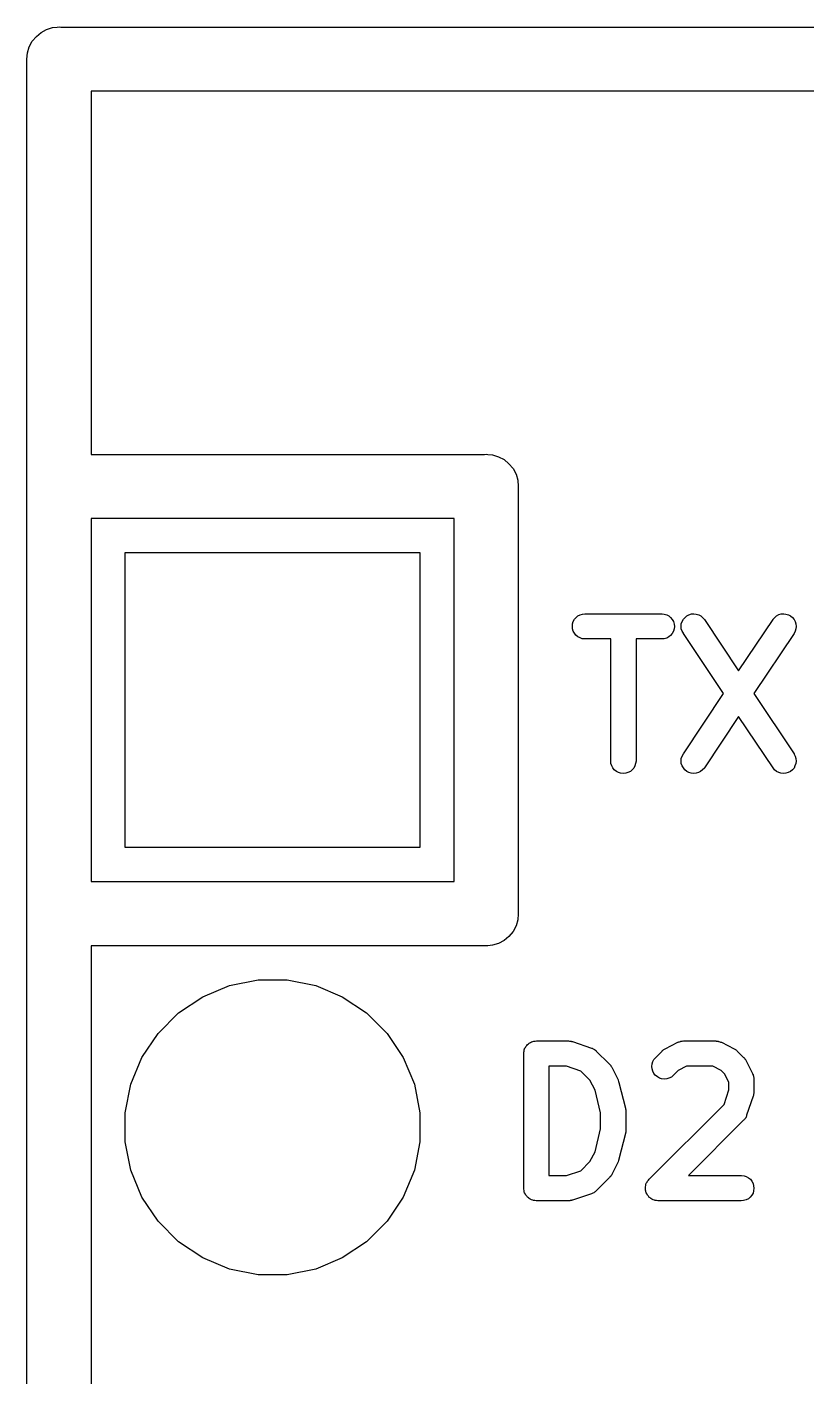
# Model space of a CAD drawing. Extents: x -21.94 to -21.22, y -3.46 to -2.15.
# Drawn here: x -21.9385 to -21.7561, y -2.4654 to -2.1495 of the extents above; entities that cross this region are included whole.
import ezdxf

# ---------------------------------------------------------------- set-up
doc = ezdxf.new("R2010")
doc.units = 0
doc.header["$MEASUREMENT"] = 0
doc.layers.add('BLACK', color=7, linetype='CONTINUOUS')

msp = doc.modelspace()

# ---------------------------------------------------------------- linework, layer by layer
at = {"layer": 'BLACK', "linetype": 'CONTINUOUS'}
for p, q in [((-21.9373, -2.15281), (-21.9363, -2.15167)), ((-21.9363, -2.15167), (-21.9352, -2.15073)), ((-21.9352, -2.15073), (-21.9339, -2.15004)), ((-21.9339, -2.15004), (-21.9325, -2.14961)), ((-21.9325, -2.14961), (-21.9314, -2.1495)), ((-21.9314, -2.1495), (-21.931, -2.14946)), ((-21.931, -2.14946), (-21.9306, -2.1495)), ((-21.9306, -2.1495), (-21.2314, -2.1495)), ((-21.9384, -2.15553), (-21.938, -2.15412)), ((-21.938, -2.15412), (-21.9373, -2.15281)), ((-21.9385, -2.157), (-21.9384, -2.15553)), ((-21.9385, -2.15737), (-21.9385, -2.157)), ((-21.9385, -2.25663), (-21.9385, -2.15737)), ((-21.9235, -2.1645), (-21.9235, -2.2495)), ((-21.2385, -2.1645), (-21.9235, -2.1645)), ((-21.9235, -2.2495), (-21.8314, -2.2495)), ((-21.8314, -2.2495), (-21.831, -2.24946)), ((-21.831, -2.24946), (-21.8306, -2.2495)), ((-21.8306, -2.2495), (-21.8295, -2.24961)), ((-21.8295, -2.24961), (-21.8281, -2.25004)), ((-21.8281, -2.25004), (-21.8268, -2.25073)), ((-21.8268, -2.25073), (-21.8257, -2.25167)), ((-21.8257, -2.25167), (-21.8247, -2.25281)), ((-21.8247, -2.25281), (-21.824, -2.25412)), ((-21.824, -2.25412), (-21.8236, -2.25553)), ((-21.8236, -2.25553), (-21.8235, -2.257)), ((-21.9385, -2.257), (-21.9385, -2.25663)), ((-21.9385, -2.25737), (-21.9385, -2.257)), ((-21.9385, -2.35663), (-21.9385, -2.25737)), ((-21.8235, -2.257), (-21.8235, -2.25737)), ((-21.8235, -2.25737), (-21.8235, -2.35663)), ((-21.9235, -2.2645), (-21.9235, -2.3495)), ((-21.8385, -2.2645), (-21.9235, -2.2645)), ((-21.8385, -2.3495), (-21.8385, -2.2645)), ((-21.9155, -2.3415), (-21.9155, -2.2725)), ((-21.9155, -2.2725), (-21.8465, -2.2725)), ((-21.8465, -2.2725), (-21.8465, -2.3415)), ((-21.8103, -2.2881), (-21.8099, -2.28766)), ((-21.8099, -2.28766), (-21.8095, -2.28729)), ((-21.8095, -2.28729), (-21.809, -2.28702)), ((-21.809, -2.28702), (-21.8084, -2.28686)), ((-21.8084, -2.28686), (-21.8079, -2.2868)), ((-21.8079, -2.2868), (-21.7899, -2.2868)), ((-21.7899, -2.2868), (-21.7898, -2.2868)), ((-21.7898, -2.2868), (-21.7893, -2.28686)), ((-21.7893, -2.28686), (-21.7887, -2.28704)), ((-21.7887, -2.28704), (-21.7882, -2.28732)), ((-21.7882, -2.28732), (-21.7878, -2.28769)), ((-21.7878, -2.28769), (-21.7874, -2.28814)), ((-21.7848, -2.28809), (-21.7844, -2.28765)), ((-21.7844, -2.28765), (-21.784, -2.28728)), ((-21.784, -2.28728), (-21.7835, -2.28702)), ((-21.7835, -2.28702), (-21.7829, -2.28685)), ((-21.7829, -2.28685), (-21.7824, -2.2868)), ((-21.7824, -2.2868), (-21.7818, -2.28686)), ((-21.7818, -2.28686), (-21.7812, -2.28703)), ((-21.7812, -2.28703), (-21.7807, -2.2873)), ((-21.7807, -2.2873), (-21.7803, -2.28767)), ((-21.7803, -2.28767), (-21.7799, -2.28811)), ((-21.7638, -2.28808), (-21.7634, -2.28764)), ((-21.7634, -2.28764), (-21.763, -2.28728)), ((-21.763, -2.28728), (-21.7625, -2.28701)), ((-21.7625, -2.28701), (-21.7619, -2.28685)), ((-21.7619, -2.28685), (-21.7613, -2.2868)), ((-21.7613, -2.2868), (-21.7608, -2.28686)), ((-21.7608, -2.28686), (-21.7602, -2.28703)), ((-21.7602, -2.28703), (-21.7597, -2.28731)), ((-21.7597, -2.28731), (-21.7593, -2.28767)), ((-21.7593, -2.28767), (-21.7589, -2.28812)), ((-21.8108, -2.28916), (-21.8106, -2.28861)), ((-21.8108, -2.28973), (-21.8108, -2.28916)), ((-21.8108, -2.29031), (-21.8108, -2.28973)), ((-21.8106, -2.29086), (-21.8108, -2.29031)), ((-21.8106, -2.28861), (-21.8103, -2.2881)), ((-21.8103, -2.29137), (-21.8106, -2.29086)), ((-21.7874, -2.28814), (-21.7871, -2.28865)), ((-21.7871, -2.2909), (-21.7874, -2.2914)), ((-21.7871, -2.28865), (-21.787, -2.2892)), ((-21.787, -2.29035), (-21.7871, -2.2909)), ((-21.787, -2.2892), (-21.7869, -2.28977)), ((-21.7869, -2.28977), (-21.787, -2.29035)), ((-21.7853, -2.28914), (-21.7851, -2.28859)), ((-21.7853, -2.28972), (-21.7853, -2.28914)), ((-21.7853, -2.29029), (-21.7853, -2.28972)), ((-21.7851, -2.29084), (-21.7853, -2.29029)), ((-21.7851, -2.28859), (-21.7848, -2.28809)), ((-21.7848, -2.29136), (-21.7851, -2.29084)), ((-21.7799, -2.28811), (-21.7719, -2.30018)), ((-21.7719, -2.30018), (-21.7638, -2.28811)), ((-21.7638, -2.28811), (-21.7638, -2.28808)), ((-21.7589, -2.28812), (-21.7586, -2.28863)), ((-21.7586, -2.29088), (-21.7589, -2.29139)), ((-21.7586, -2.28863), (-21.7585, -2.28918)), ((-21.7585, -2.29033), (-21.7586, -2.29088)), ((-21.7585, -2.28918), (-21.7584, -2.28976)), ((-21.7584, -2.28976), (-21.7585, -2.29033)), ((-21.81, -2.29182), (-21.8103, -2.29137)), ((-21.8095, -2.29219), (-21.81, -2.29182)), ((-21.809, -2.29247), (-21.8095, -2.29219)), ((-21.8085, -2.29264), (-21.809, -2.29247)), ((-21.8079, -2.2927), (-21.8085, -2.29264)), ((-21.8018, -2.2927), (-21.8079, -2.2927)), ((-21.8079, -2.2927), (-21.8079, -2.2927)), ((-21.8018, -2.32125), (-21.8018, -2.2927)), ((-21.7899, -2.2927), (-21.7959, -2.2927)), ((-21.7959, -2.2927), (-21.7959, -2.32125)), ((-21.7893, -2.29265), (-21.7899, -2.2927)), ((-21.7887, -2.29248), (-21.7893, -2.29265)), ((-21.7882, -2.29221), (-21.7887, -2.29248)), ((-21.7878, -2.29185), (-21.7882, -2.29221)), ((-21.7874, -2.2914), (-21.7878, -2.29185)), ((-21.7848, -2.29139), (-21.7848, -2.29136)), ((-21.7754, -2.3055), (-21.7848, -2.29139)), ((-21.7589, -2.29139), (-21.7683, -2.3055)), ((-21.7848, -2.31961), (-21.7754, -2.3055)), ((-21.7683, -2.3055), (-21.7589, -2.31961)), ((-21.7719, -2.31082), (-21.7799, -2.32289)), ((-21.7638, -2.32289), (-21.7719, -2.31082)), ((-21.8018, -2.32182), (-21.8018, -2.32125)), ((-21.8016, -2.32237), (-21.8018, -2.32182)), ((-21.8013, -2.32288), (-21.8016, -2.32237)), ((-21.7962, -2.32241), (-21.7964, -2.32292)), ((-21.796, -2.32186), (-21.7962, -2.32241)), ((-21.7959, -2.32129), (-21.796, -2.32186)), ((-21.7959, -2.32125), (-21.7959, -2.32129)), ((-21.7853, -2.32067), (-21.7851, -2.32012)), ((-21.7853, -2.32124), (-21.7853, -2.32067)), ((-21.7853, -2.32182), (-21.7853, -2.32124)), ((-21.7851, -2.32237), (-21.7853, -2.32182)), ((-21.7851, -2.32012), (-21.7848, -2.31961)), ((-21.7848, -2.32288), (-21.7851, -2.32237)), ((-21.7589, -2.31961), (-21.7589, -2.31964)), ((-21.7589, -2.31964), (-21.7586, -2.32016)), ((-21.7587, -2.32241), (-21.7589, -2.32291)), ((-21.7585, -2.32186), (-21.7587, -2.32241)), ((-21.7586, -2.32016), (-21.7585, -2.32071)), ((-21.7585, -2.32071), (-21.7584, -2.32128)), ((-21.7584, -2.32128), (-21.7585, -2.32186)), ((-21.801, -2.32333), (-21.8013, -2.32288)), ((-21.8005, -2.3237), (-21.801, -2.32333)), ((-21.8, -2.32397), (-21.8005, -2.3237)), ((-21.7995, -2.32414), (-21.8, -2.32397)), ((-21.7989, -2.3242), (-21.7995, -2.32414)), ((-21.7983, -2.32415), (-21.7989, -2.3242)), ((-21.7978, -2.32399), (-21.7983, -2.32415)), ((-21.7972, -2.32372), (-21.7978, -2.32399)), ((-21.7968, -2.32336), (-21.7972, -2.32372)), ((-21.7964, -2.32292), (-21.7968, -2.32336)), ((-21.7845, -2.32333), (-21.7848, -2.32288)), ((-21.784, -2.32369), (-21.7845, -2.32333)), ((-21.7835, -2.32397), (-21.784, -2.32369)), ((-21.783, -2.32414), (-21.7835, -2.32397)), ((-21.7824, -2.3242), (-21.783, -2.32414)), ((-21.7818, -2.32415), (-21.7824, -2.3242)), ((-21.7813, -2.32399), (-21.7818, -2.32415)), ((-21.7808, -2.32372), (-21.7813, -2.32399)), ((-21.7803, -2.32336), (-21.7808, -2.32372)), ((-21.7799, -2.32292), (-21.7803, -2.32336)), ((-21.7799, -2.32289), (-21.7799, -2.32292)), ((-21.7635, -2.32333), (-21.7638, -2.32289)), ((-21.763, -2.3237), (-21.7635, -2.32333)), ((-21.7625, -2.32397), (-21.763, -2.3237)), ((-21.762, -2.32414), (-21.7625, -2.32397)), ((-21.7614, -2.3242), (-21.762, -2.32414)), ((-21.7608, -2.32415), (-21.7614, -2.3242)), ((-21.7603, -2.32398), (-21.7608, -2.32415)), ((-21.7597, -2.32372), (-21.7603, -2.32398)), ((-21.7593, -2.32335), (-21.7597, -2.32372)), ((-21.7589, -2.32291), (-21.7593, -2.32335)), ((-21.8465, -2.3415), (-21.9155, -2.3415)), ((-21.9235, -2.3495), (-21.8385, -2.3495)), ((-21.9385, -2.357), (-21.9385, -2.35663)), ((-21.9385, -2.35737), (-21.9385, -2.357)), ((-21.8235, -2.357), (-21.8236, -2.35847)), ((-21.8235, -2.35663), (-21.8235, -2.357)), ((-21.9385, -3.45663), (-21.9385, -2.35737)), ((-21.824, -2.35988), (-21.8247, -2.36119)), ((-21.8236, -2.35847), (-21.824, -2.35988)), ((-21.8268, -2.36327), (-21.8281, -2.36396)), ((-21.8257, -2.36233), (-21.8268, -2.36327)), ((-21.8247, -2.36119), (-21.8257, -2.36233)), ((-21.8314, -2.3645), (-21.9235, -2.3645)), ((-21.9235, -2.3645), (-21.9235, -3.4495)), ((-21.831, -2.36454), (-21.8314, -2.3645)), ((-21.8306, -2.3645), (-21.831, -2.36454)), ((-21.8295, -2.36439), (-21.8306, -2.3645)), ((-21.8281, -2.36396), (-21.8295, -2.36439)), ((-21.8911, -2.37383), (-21.8844, -2.3725)), ((-21.8844, -2.3725), (-21.8776, -2.3725)), ((-21.8776, -2.3725), (-21.8709, -2.37383)), ((-21.8973, -2.37643), (-21.8911, -2.37383)), ((-21.8709, -2.37383), (-21.8647, -2.37643)), ((-21.903, -2.3802), (-21.8973, -2.37643)), ((-21.8647, -2.37643), (-21.859, -2.3802)), ((-21.9078, -2.38501), (-21.903, -2.3802)), ((-21.859, -2.3802), (-21.8542, -2.38501)), ((-21.9116, -2.39066), (-21.9078, -2.38501)), ((-21.8542, -2.38501), (-21.8504, -2.39066)), ((-21.8221, -2.38887), (-21.822, -2.38861)), ((-21.822, -2.38859), (-21.8218, -2.38834)), ((-21.822, -2.3886), (-21.822, -2.38859)), ((-21.822, -2.38861), (-21.822, -2.3886)), ((-21.8218, -2.38834), (-21.8217, -2.3881)), ((-21.8217, -2.38808), (-21.8215, -2.38787)), ((-21.8217, -2.38809), (-21.8217, -2.38808)), ((-21.8217, -2.3881), (-21.8217, -2.38809)), ((-21.8215, -2.38787), (-21.8213, -2.38766)), ((-21.8213, -2.38764), (-21.8211, -2.38747)), ((-21.8213, -2.38765), (-21.8213, -2.38764)), ((-21.8213, -2.38766), (-21.8213, -2.38765)), ((-21.8211, -2.38747), (-21.8209, -2.38729)), ((-21.8209, -2.38728), (-21.8206, -2.38715)), ((-21.8209, -2.38729), (-21.8209, -2.38728)), ((-21.8209, -2.38729), (-21.8209, -2.38729)), ((-21.8206, -2.38715), (-21.8204, -2.38702)), ((-21.8204, -2.38701), (-21.8201, -2.38694)), ((-21.8204, -2.38702), (-21.8204, -2.38701)), ((-21.8204, -2.38702), (-21.8204, -2.38702)), ((-21.8201, -2.38694), (-21.8198, -2.38686)), ((-21.8198, -2.38685), (-21.8195, -2.38683)), ((-21.8198, -2.38686), (-21.8198, -2.38685)), ((-21.8198, -2.38685), (-21.8198, -2.38685)), ((-21.8195, -2.38683), (-21.8192, -2.3868)), ((-21.8192, -2.3868), (-21.8117, -2.3868)), ((-21.8117, -2.3868), (-21.8115, -2.38682)), ((-21.8117, -2.3868), (-21.8117, -2.3868)), ((-21.8115, -2.38682), (-21.8114, -2.38682)), ((-21.8114, -2.38682), (-21.8113, -2.38685)), ((-21.8113, -2.38685), (-21.8111, -2.38686)), ((-21.8111, -2.38686), (-21.811, -2.38691)), ((-21.811, -2.38691), (-21.8108, -2.38695)), ((-21.8108, -2.38695), (-21.8063, -2.38845)), ((-21.8063, -2.38845), (-21.8063, -2.38846)), ((-21.8063, -2.38846), (-21.8062, -2.3885)), ((-21.8062, -2.3885), (-21.8061, -2.38853)), ((-21.8061, -2.38853), (-21.8059, -2.38862)), ((-21.8059, -2.38862), (-21.8058, -2.38871)), ((-21.8058, -2.38871), (-21.8057, -2.38876)), ((-21.8057, -2.38876), (-21.8056, -2.3888)), ((-21.8056, -2.3888), (-21.8054, -2.38893)), ((-21.7896, -2.38892), (-21.7895, -2.38885)), ((-21.7895, -2.38885), (-21.7894, -2.38878)), ((-21.7894, -2.38878), (-21.7892, -2.3887)), ((-21.7892, -2.3887), (-21.7891, -2.38861)), ((-21.7891, -2.38861), (-21.7861, -2.38711)), ((-21.7861, -2.38711), (-21.786, -2.38709)), ((-21.786, -2.38706), (-21.7859, -2.38702)), ((-21.786, -2.38709), (-21.786, -2.38706)), ((-21.7859, -2.38702), (-21.7857, -2.38696)), ((-21.7857, -2.38696), (-21.7855, -2.38689)), ((-21.7855, -2.38689), (-21.7854, -2.38688)), ((-21.7854, -2.38688), (-21.7853, -2.38686)), ((-21.7853, -2.38686), (-21.7851, -2.38684)), ((-21.7851, -2.38684), (-21.7849, -2.3868)), ((-21.7849, -2.3868), (-21.7848, -2.38681)), ((-21.7848, -2.38681), (-21.7848, -2.3868)), ((-21.7848, -2.3868), (-21.7773, -2.3868)), ((-21.7773, -2.3868), (-21.7772, -2.3868)), ((-21.7772, -2.3868), (-21.7771, -2.38681)), ((-21.7771, -2.38681), (-21.777, -2.38681)), ((-21.777, -2.38681), (-21.7768, -2.38684)), ((-21.7768, -2.38684), (-21.7766, -2.38686)), ((-21.7766, -2.38686), (-21.7766, -2.38689)), ((-21.7766, -2.38689), (-21.7765, -2.3869)), ((-21.7765, -2.3869), (-21.7763, -2.38698)), ((-21.7763, -2.38698), (-21.7761, -2.38704)), ((-21.7761, -2.38704), (-21.776, -2.38708)), ((-21.776, -2.38708), (-21.7759, -2.38711)), ((-21.7759, -2.38711), (-21.7729, -2.38861)), ((-21.7729, -2.38861), (-21.7729, -2.38863)), ((-21.7729, -2.38863), (-21.7728, -2.38872)), ((-21.7728, -2.38872), (-21.7726, -2.3888)), ((-21.7726, -2.3888), (-21.7725, -2.38888)), ((-21.9142, -2.39694), (-21.9116, -2.39066)), ((-21.8504, -2.39066), (-21.8478, -2.39694)), ((-21.8222, -2.38943), (-21.8221, -2.38916)), ((-21.8222, -2.38971), (-21.8222, -2.38943)), ((-21.8222, -2.38973), (-21.8222, -2.38971)), ((-21.8222, -2.38975), (-21.8222, -2.38973)), ((-21.8222, -2.38973), (-21.8222, -2.38973)), ((-21.8222, -2.38973), (-21.8222, -2.38973)), ((-21.8222, -2.42125), (-21.8222, -2.38975)), ((-21.8221, -2.38914), (-21.8221, -2.38887)), ((-21.8221, -2.38915), (-21.8221, -2.38914)), ((-21.8221, -2.38916), (-21.8221, -2.38915)), ((-21.8054, -2.38893), (-21.8053, -2.38905)), ((-21.8053, -2.38905), (-21.8052, -2.38911)), ((-21.8052, -2.38911), (-21.8052, -2.38916)), ((-21.8052, -2.38916), (-21.8022, -2.39216)), ((-21.7921, -2.39217), (-21.792, -2.39162)), ((-21.792, -2.39162), (-21.7917, -2.39111)), ((-21.7917, -2.39111), (-21.7913, -2.39066)), ((-21.7913, -2.39066), (-21.7898, -2.38916)), ((-21.7898, -2.38914), (-21.7897, -2.38903)), ((-21.7898, -2.38916), (-21.7898, -2.38914)), ((-21.7897, -2.38903), (-21.7896, -2.38892)), ((-21.7725, -2.38888), (-21.7724, -2.38894)), ((-21.7724, -2.38894), (-21.7723, -2.38906)), ((-21.7723, -2.38906), (-21.7722, -2.38916)), ((-21.7722, -2.38916), (-21.7707, -2.39066)), ((-21.7707, -2.39066), (-21.7706, -2.39069)), ((-21.7706, -2.39069), (-21.7705, -2.39082)), ((-21.7705, -2.39082), (-21.7704, -2.39094)), ((-21.7704, -2.39094), (-21.7704, -2.39105)), ((-21.7704, -2.39105), (-21.7703, -2.39114)), ((-21.7703, -2.39114), (-21.7702, -2.39129)), ((-21.7702, -2.39129), (-21.7701, -2.39143)), ((-21.7701, -2.39143), (-21.7686, -2.39443)), ((-21.8163, -2.3927), (-21.8163, -2.4183)), ((-21.8122, -2.3927), (-21.8163, -2.3927)), ((-21.8088, -2.39383), (-21.8122, -2.3927)), ((-21.8067, -2.396), (-21.8088, -2.39383)), ((-21.8022, -2.39216), (-21.8021, -2.39219)), ((-21.8021, -2.39219), (-21.802, -2.39232)), ((-21.802, -2.39232), (-21.8019, -2.39244)), ((-21.8019, -2.39244), (-21.8018, -2.39255)), ((-21.8018, -2.39255), (-21.8018, -2.39264)), ((-21.8018, -2.39264), (-21.8017, -2.39279)), ((-21.8017, -2.39279), (-21.8016, -2.39293)), ((-21.8016, -2.39293), (-21.8001, -2.39593)), ((-21.7922, -2.39274), (-21.7921, -2.39217)), ((-21.7921, -2.39332), (-21.7922, -2.39274)), ((-21.792, -2.39387), (-21.7921, -2.39332)), ((-21.7917, -2.39438), (-21.792, -2.39387)), ((-21.7914, -2.39483), (-21.7917, -2.39438)), ((-21.7909, -2.39519), (-21.7914, -2.39483)), ((-21.7872, -2.39487), (-21.7876, -2.39523)), ((-21.786, -2.39368), (-21.7872, -2.39484)), ((-21.7872, -2.39484), (-21.7872, -2.39487)), ((-21.7841, -2.3927), (-21.786, -2.39368)), ((-21.7779, -2.3927), (-21.7841, -2.3927)), ((-21.776, -2.39368), (-21.7779, -2.3927)), ((-21.7752, -2.3945), (-21.776, -2.39368)), ((-21.7742, -2.39645), (-21.7752, -2.3945)), ((-21.7686, -2.39443), (-21.7686, -2.39447)), ((-21.7686, -2.39447), (-21.7686, -2.39455)), ((-21.7686, -2.39455), (-21.7685, -2.39463)), ((-21.7685, -2.39463), (-21.7685, -2.39482)), ((-21.7685, -2.39482), (-21.7684, -2.39501)), ((-21.7684, -2.39501), (-21.7684, -2.39509)), ((-21.7684, -2.39509), (-21.7684, -2.39518)), ((-21.7684, -2.39518), (-21.7683, -2.39538)), ((-21.9155, -2.4036), (-21.9142, -2.39694)), ((-21.8478, -2.39694), (-21.8465, -2.4036)), ((-21.8055, -2.39828), (-21.8067, -2.396)), ((-21.8042, -2.40361), (-21.8055, -2.39828)), ((-21.8001, -2.39593), (-21.8001, -2.39597)), ((-21.8001, -2.39597), (-21.8001, -2.39598)), ((-21.8001, -2.39598), (-21.8001, -2.39599)), ((-21.8001, -2.39599), (-21.8, -2.39625)), ((-21.8, -2.39625), (-21.7999, -2.39651)), ((-21.7999, -2.39651), (-21.7999, -2.39652)), ((-21.7999, -2.39652), (-21.7999, -2.39654)), ((-21.7999, -2.39654), (-21.7984, -2.40253)), ((-21.7904, -2.39547), (-21.7909, -2.39519)), ((-21.7899, -2.39564), (-21.7904, -2.39547)), ((-21.7893, -2.3957), (-21.7899, -2.39564)), ((-21.7887, -2.39565), (-21.7893, -2.3957)), ((-21.7882, -2.39549), (-21.7887, -2.39565)), ((-21.7876, -2.39523), (-21.7882, -2.39549)), ((-21.7753, -2.40166), (-21.7742, -2.39827)), ((-21.7742, -2.39827), (-21.7742, -2.39645)), ((-21.7683, -2.39538), (-21.7683, -2.39558)), ((-21.7683, -2.39558), (-21.7683, -2.39567)), ((-21.7683, -2.39567), (-21.7683, -2.39575)), ((-21.7683, -2.39575), (-21.7683, -2.39875)), ((-21.7685, -2.39968), (-21.77, -2.40418)), ((-21.7684, -2.39952), (-21.7685, -2.39968)), ((-21.7683, -2.39912), (-21.7684, -2.39924)), ((-21.7684, -2.39924), (-21.7684, -2.39936)), ((-21.7684, -2.39936), (-21.7684, -2.39952)), ((-21.7683, -2.39875), (-21.7683, -2.39879)), ((-21.7683, -2.39879), (-21.7683, -2.39896)), ((-21.7683, -2.39896), (-21.7683, -2.39912)), ((-21.9155, -2.4104), (-21.9155, -2.4036)), ((-21.8465, -2.4036), (-21.8465, -2.4104)), ((-21.8042, -2.40739), (-21.8042, -2.40361)), ((-21.7984, -2.40253), (-21.7984, -2.40257)), ((-21.7984, -2.40257), (-21.7984, -2.40263)), ((-21.7984, -2.40263), (-21.7984, -2.40268)), ((-21.7984, -2.40268), (-21.7983, -2.40291)), ((-21.7983, -2.40291), (-21.7983, -2.40315)), ((-21.7983, -2.40315), (-21.7983, -2.4032)), ((-21.7983, -2.4032), (-21.7983, -2.40325)), ((-21.7983, -2.40325), (-21.7983, -2.40775)), ((-21.7928, -2.41916), (-21.7753, -2.40166)), ((-21.7701, -2.40456), (-21.7702, -2.40475)), ((-21.77, -2.40439), (-21.7701, -2.40456)), ((-21.77, -2.40418), (-21.77, -2.40422)), ((-21.77, -2.40422), (-21.77, -2.4043)), ((-21.77, -2.4043), (-21.77, -2.40439)), ((-21.8055, -2.41272), (-21.8042, -2.40739)), ((-21.7983, -2.40775), (-21.7983, -2.40779)), ((-21.7983, -2.40779), (-21.7983, -2.40784)), ((-21.7707, -2.40534), (-21.7836, -2.4183)), ((-21.7706, -2.40527), (-21.7707, -2.40534)), ((-21.7705, -2.40521), (-21.7706, -2.40527)), ((-21.7704, -2.40505), (-21.7705, -2.40521)), ((-21.7703, -2.40489), (-21.7704, -2.40505)), ((-21.7702, -2.40475), (-21.7703, -2.40482)), ((-21.7703, -2.40482), (-21.7703, -2.40489)), ((-21.9142, -2.41706), (-21.9155, -2.4104)), ((-21.8465, -2.4104), (-21.8478, -2.41706)), ((-21.7984, -2.40847), (-21.7999, -2.41447)), ((-21.7983, -2.40813), (-21.7984, -2.40836)), ((-21.7984, -2.40836), (-21.7984, -2.40841)), ((-21.7984, -2.40841), (-21.7984, -2.40847)), ((-21.7983, -2.40784), (-21.7983, -2.4079)), ((-21.7983, -2.4079), (-21.7983, -2.40813)), ((-21.8067, -2.415), (-21.8055, -2.41272)), ((-21.9116, -2.42334), (-21.9142, -2.41706)), ((-21.8478, -2.41706), (-21.8504, -2.42334)), ((-21.8122, -2.4183), (-21.8088, -2.41717)), ((-21.8088, -2.41717), (-21.8067, -2.415)), ((-21.8001, -2.41507), (-21.8016, -2.41807)), ((-21.8, -2.41479), (-21.8001, -2.41505)), ((-21.8001, -2.41505), (-21.8001, -2.41506)), ((-21.8001, -2.41506), (-21.8001, -2.41507)), ((-21.7999, -2.41453), (-21.8, -2.41479)), ((-21.7999, -2.41447), (-21.7999, -2.41451)), ((-21.7999, -2.41451), (-21.7999, -2.41452)), ((-21.7999, -2.41452), (-21.7999, -2.41453)), ((-21.8163, -2.4183), (-21.8122, -2.4183)), ((-21.8022, -2.41884), (-21.8052, -2.42184)), ((-21.8021, -2.41871), (-21.8022, -2.41884)), ((-21.8019, -2.41859), (-21.8021, -2.41871)), ((-21.8018, -2.41839), (-21.8019, -2.41849)), ((-21.8019, -2.41849), (-21.8019, -2.41859)), ((-21.8017, -2.41825), (-21.8018, -2.41839)), ((-21.8016, -2.41811), (-21.8017, -2.41825)), ((-21.8016, -2.41807), (-21.8016, -2.41811)), ((-21.7936, -2.42038), (-21.7935, -2.42011)), ((-21.7936, -2.42065), (-21.7936, -2.42038)), ((-21.7935, -2.4201), (-21.7933, -2.41985)), ((-21.7935, -2.42011), (-21.7935, -2.4201)), ((-21.7935, -2.42011), (-21.7935, -2.42011)), ((-21.7933, -2.41985), (-21.7932, -2.41961)), ((-21.7932, -2.4196), (-21.793, -2.41938)), ((-21.7932, -2.41961), (-21.7932, -2.4196)), ((-21.7932, -2.4196), (-21.7932, -2.4196)), ((-21.793, -2.41938), (-21.7928, -2.41916)), ((-21.7836, -2.4183), (-21.7713, -2.4183)), ((-21.7713, -2.4183), (-21.7712, -2.4183)), ((-21.7712, -2.4183), (-21.7706, -2.41836)), ((-21.7706, -2.41836), (-21.7701, -2.41853)), ((-21.7701, -2.41853), (-21.7696, -2.41881)), ((-21.7696, -2.41881), (-21.7691, -2.41918)), ((-21.7691, -2.41918), (-21.7688, -2.41963)), ((-21.7688, -2.41963), (-21.7685, -2.42014)), ((-21.7685, -2.42014), (-21.7684, -2.42069)), ((-21.9078, -2.42899), (-21.9116, -2.42334)), ((-21.8504, -2.42334), (-21.8542, -2.42899)), ((-21.8222, -2.42152), (-21.8222, -2.42125)), ((-21.8221, -2.4218), (-21.8222, -2.42152)), ((-21.8221, -2.42181), (-21.8221, -2.4218)), ((-21.8221, -2.42182), (-21.8221, -2.42181)), ((-21.8221, -2.42209), (-21.8221, -2.42182)), ((-21.822, -2.42235), (-21.8221, -2.42209)), ((-21.822, -2.42236), (-21.822, -2.42235)), ((-21.822, -2.42237), (-21.822, -2.42236)), ((-21.8218, -2.42262), (-21.822, -2.42237)), ((-21.8217, -2.42286), (-21.8218, -2.42262)), ((-21.8217, -2.42287), (-21.8217, -2.42286)), ((-21.8217, -2.42288), (-21.8217, -2.42287)), ((-21.8215, -2.4231), (-21.8217, -2.42288)), ((-21.8214, -2.42331), (-21.8215, -2.4231)), ((-21.8213, -2.42332), (-21.8214, -2.42331)), ((-21.8213, -2.42333), (-21.8213, -2.42332)), ((-21.8211, -2.42351), (-21.8213, -2.42333)), ((-21.8209, -2.42368), (-21.8211, -2.42351)), ((-21.8063, -2.42255), (-21.8108, -2.42405)), ((-21.8062, -2.42251), (-21.8063, -2.42255)), ((-21.806, -2.4224), (-21.8062, -2.42249)), ((-21.8062, -2.42249), (-21.8062, -2.42251)), ((-21.8058, -2.42231), (-21.806, -2.4224)), ((-21.8057, -2.42226), (-21.8058, -2.42231)), ((-21.8056, -2.42222), (-21.8057, -2.42226)), ((-21.8055, -2.4221), (-21.8056, -2.42222)), ((-21.8053, -2.42198), (-21.8055, -2.4221)), ((-21.8052, -2.42187), (-21.8053, -2.42192)), ((-21.8053, -2.42192), (-21.8053, -2.42198)), ((-21.8052, -2.42184), (-21.8052, -2.42187)), ((-21.7937, -2.42095), (-21.7936, -2.42066)), ((-21.7937, -2.42123), (-21.7937, -2.42095)), ((-21.7937, -2.42124), (-21.7937, -2.42123)), ((-21.7937, -2.42123), (-21.7937, -2.42123)), ((-21.7937, -2.42152), (-21.7937, -2.42124)), ((-21.7937, -2.4218), (-21.7937, -2.42152)), ((-21.7936, -2.42181), (-21.7937, -2.4218)), ((-21.7936, -2.42066), (-21.7936, -2.42065)), ((-21.7936, -2.42066), (-21.7936, -2.42066)), ((-21.7936, -2.42208), (-21.7936, -2.42181)), ((-21.7936, -2.42181), (-21.7936, -2.42181)), ((-21.7935, -2.42235), (-21.7936, -2.42208)), ((-21.7935, -2.42236), (-21.7935, -2.42235)), ((-21.7933, -2.42262), (-21.7935, -2.42236)), ((-21.7935, -2.42236), (-21.7935, -2.42236)), ((-21.7932, -2.42286), (-21.7933, -2.42262)), ((-21.7932, -2.42287), (-21.7932, -2.42286)), ((-21.793, -2.4231), (-21.7932, -2.42287)), ((-21.7932, -2.42287), (-21.7932, -2.42287)), ((-21.7929, -2.42331), (-21.793, -2.4231)), ((-21.7929, -2.42332), (-21.7929, -2.42331)), ((-21.7926, -2.4235), (-21.7929, -2.42332)), ((-21.7929, -2.42332), (-21.7929, -2.42332)), ((-21.7924, -2.42368), (-21.7926, -2.4235)), ((-21.7692, -2.42334), (-21.7696, -2.42371)), ((-21.7688, -2.4229), (-21.7692, -2.42334)), ((-21.7685, -2.42239), (-21.7688, -2.4229)), ((-21.7684, -2.42184), (-21.7685, -2.42239)), ((-21.7684, -2.42069), (-21.7683, -2.42127)), ((-21.7683, -2.42127), (-21.7684, -2.42184)), ((-21.8209, -2.42369), (-21.8209, -2.42368)), ((-21.8209, -2.4237), (-21.8209, -2.42369)), ((-21.8207, -2.42383), (-21.8209, -2.4237)), ((-21.8204, -2.42396), (-21.8207, -2.42383)), ((-21.8204, -2.42397), (-21.8204, -2.42396)), ((-21.8201, -2.42405), (-21.8204, -2.42397)), ((-21.8204, -2.42397), (-21.8204, -2.42397)), ((-21.8199, -2.42414), (-21.8201, -2.42405)), ((-21.8198, -2.42414), (-21.8199, -2.42414)), ((-21.8199, -2.42414), (-21.8199, -2.42414)), ((-21.8196, -2.42417), (-21.8198, -2.42414)), ((-21.8193, -2.4242), (-21.8196, -2.42417)), ((-21.8192, -2.4242), (-21.8193, -2.4242)), ((-21.8193, -2.4242), (-21.8193, -2.4242)), ((-21.8193, -2.4242), (-21.8193, -2.4242)), ((-21.8193, -2.4242), (-21.8193, -2.4242)), ((-21.8117, -2.4242), (-21.8192, -2.4242)), ((-21.8116, -2.42418), (-21.8117, -2.4242)), ((-21.8114, -2.42418), (-21.8116, -2.42418)), ((-21.8113, -2.42416), (-21.8114, -2.42418)), ((-21.8112, -2.42414), (-21.8113, -2.42416)), ((-21.811, -2.4241), (-21.8112, -2.42414)), ((-21.8109, -2.42406), (-21.811, -2.4241)), ((-21.8108, -2.42405), (-21.8109, -2.42406)), ((-21.7924, -2.42369), (-21.7924, -2.42368)), ((-21.7922, -2.42383), (-21.7924, -2.42369)), ((-21.7924, -2.42369), (-21.7924, -2.42369)), ((-21.7919, -2.42396), (-21.7922, -2.42383)), ((-21.7919, -2.42397), (-21.7919, -2.42396)), ((-21.7919, -2.42396), (-21.7919, -2.42396)), ((-21.7916, -2.42405), (-21.7919, -2.42397)), ((-21.7914, -2.42414), (-21.7916, -2.42405)), ((-21.7911, -2.42417), (-21.7914, -2.42414)), ((-21.7914, -2.42414), (-21.7914, -2.42414)), ((-21.7914, -2.42414), (-21.7914, -2.42414)), ((-21.7908, -2.4242), (-21.7911, -2.42417)), ((-21.7713, -2.4242), (-21.7908, -2.4242)), ((-21.7908, -2.4242), (-21.7908, -2.4242)), ((-21.7908, -2.4242), (-21.7908, -2.4242)), ((-21.7908, -2.4242), (-21.7908, -2.4242)), ((-21.7908, -2.4242), (-21.7908, -2.4242)), ((-21.7707, -2.42414), (-21.7713, -2.4242)), ((-21.7701, -2.42398), (-21.7707, -2.42414)), ((-21.7696, -2.42371), (-21.7701, -2.42398)), ((-21.903, -2.4338), (-21.9078, -2.42899)), ((-21.8542, -2.42899), (-21.859, -2.4338)), ((-21.8973, -2.43757), (-21.903, -2.4338)), ((-21.859, -2.4338), (-21.8647, -2.43757)), ((-21.8911, -2.44017), (-21.8973, -2.43757)), ((-21.8647, -2.43757), (-21.8709, -2.44017)), ((-21.8844, -2.4415), (-21.8911, -2.44017)), ((-21.8776, -2.4415), (-21.8844, -2.4415)), ((-21.8709, -2.44017), (-21.8776, -2.4415))]:
    msp.add_line(p, q, dxfattribs=at)

doc.saveas('drawing.dxf')
